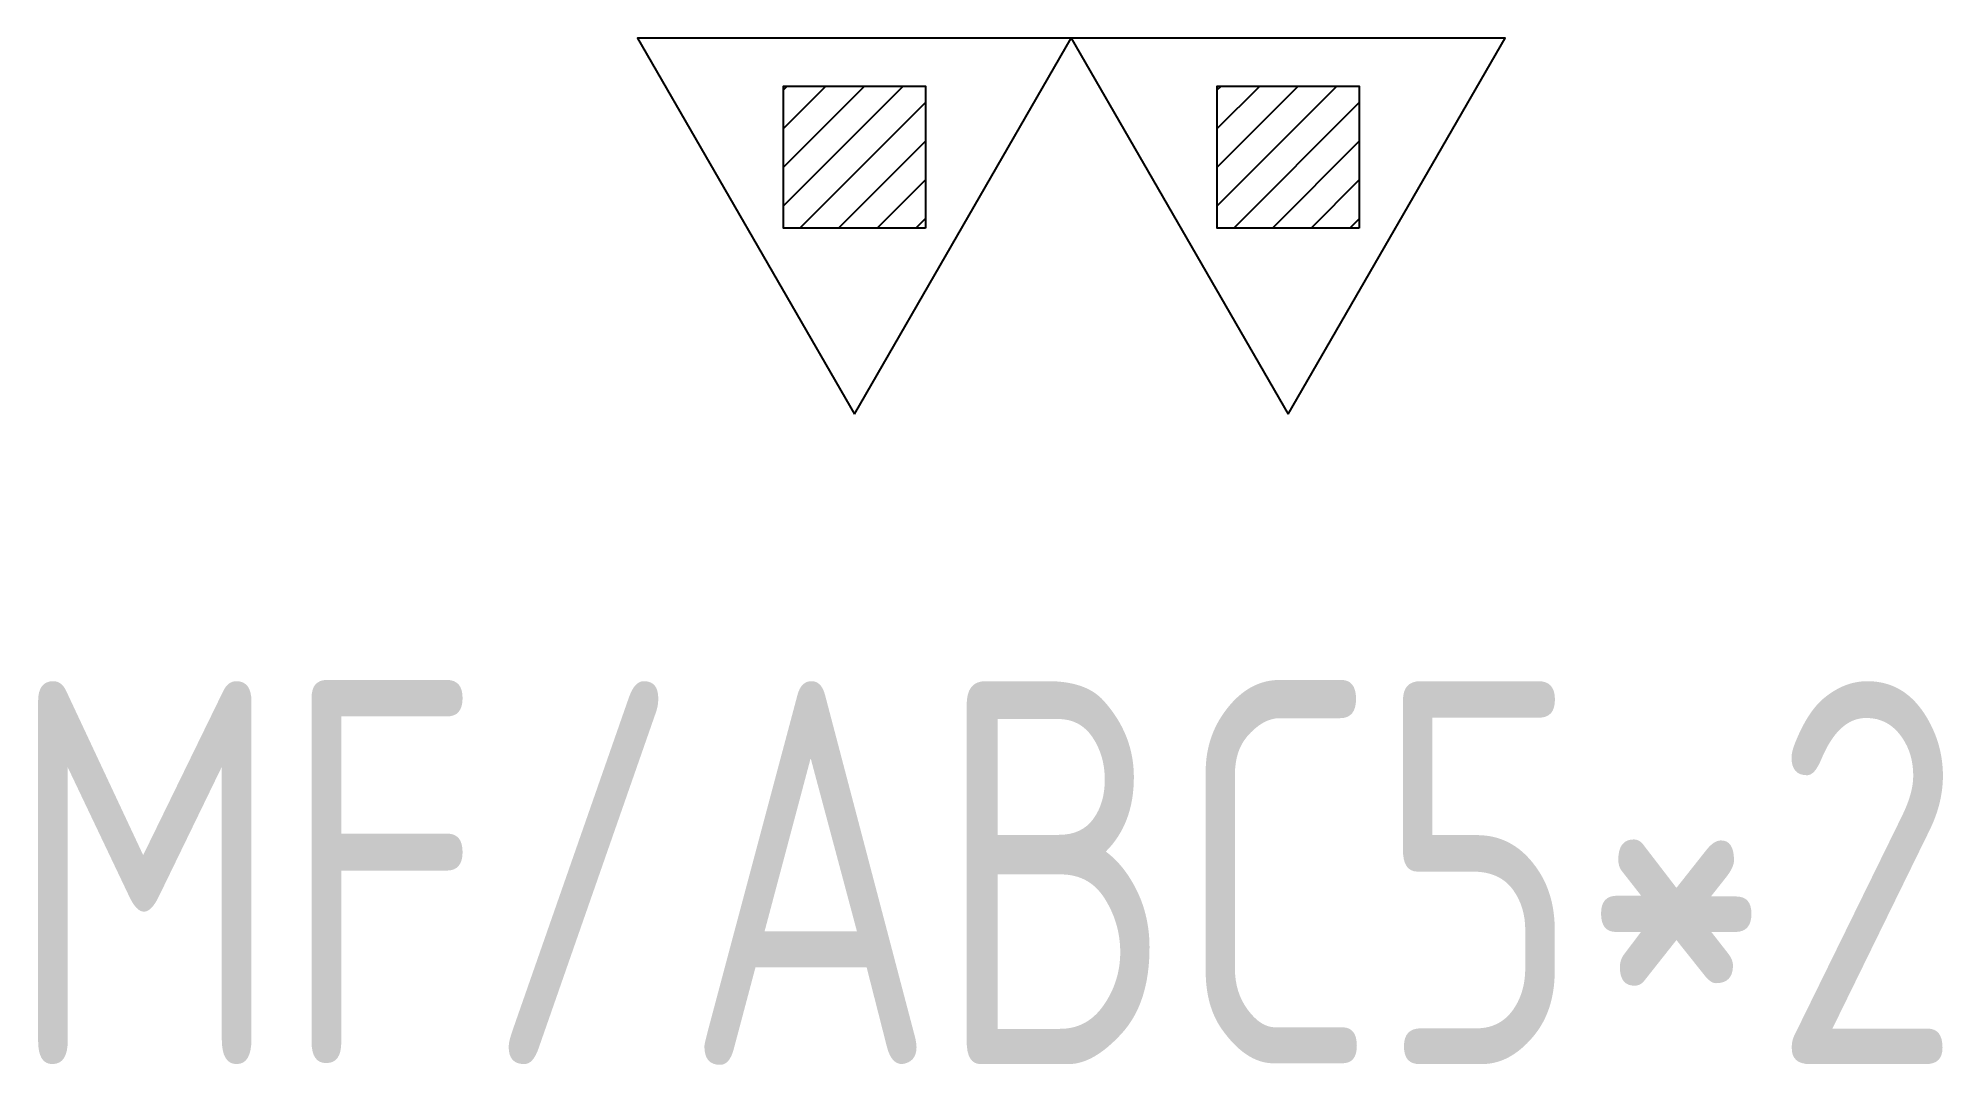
# Model space of a CAD drawing. Extents: x 5026138 to 10158928, y -750500 to -363337.
# Drawn here: x 10157185 to 10158928, y -750500 to -749561 of the extents above.
import ezdxf

# ---------------------------------------------------------------- set-up
doc = ezdxf.new("R2010")
doc.units = 0
doc.header["$LTSCALE"] = 1000
doc.header["$MEASUREMENT"] = 0
doc.layers.get('0').update_dxf_attribs({"linetype": 'CONTINUOUS'})
doc.layers.add('TEXT_给水', color=7, linetype='CONTINUOUS')
doc.styles.add('sceie', font='sceie.shx', dxfattribs={"width": 0.7, "bigfont": 'sceic.shx'})

msp = doc.modelspace()

# ---------------------------------------------------------------- hatches: boundary and pattern name
h = msp.add_hatch()
h.set_pattern_fill('ANSI31', color=1, scale=200, angle=180, style=0)
h.set_pattern_definition([(225, (10196475.832, -742890.552), (17.67767, -17.67767), [])])
h.paths.add_polyline_path([(10157997, -749735.1), (10157867.1, -749735.1), (10157867.1, -749605.3), (10157997, -749605.3)])
h = msp.add_hatch()
h.set_pattern_fill('ANSI31', color=1, scale=200, angle=180, style=0)
h.set_pattern_definition([(225, (10196872.606, -742890.552), (17.67767, -17.67767), [])])
h.paths.add_polyline_path([(10158393.7, -749735.1), (10158263.9, -749735.1), (10158263.9, -749605.3), (10158393.7, -749605.3)])

# ---------------------------------------------------------------- linework, layer by layer
at = {"color": 1}
for points in [[(10157932, -749905), (10158130.4, -749561.4), (10157733.6, -749561.4)], [(10158328.8, -749905), (10158527.2, -749561.4), (10158130.4, -749561.4)], [(10157997, -749735.1), (10157867.1, -749735.1), (10157867.1, -749605.3), (10157997, -749605.3)], [(10158393.7, -749735.1), (10158263.9, -749735.1), (10158263.9, -749605.3), (10158393.7, -749605.3)]]:
    msp.add_lwpolyline(points, close=True, dxfattribs=at)

# ---------------------------------------------------------------- texts
at = {"layer": 'TEXT_给水', "color": 1, "linetype": 'Continuous', "style": 'sceie', "width": 0.86}
msp.add_text('MF/ABC5*2', height=350, dxfattribs=at).set_placement((10157157.9, -750499.2))

doc.saveas('drawing.dxf')
